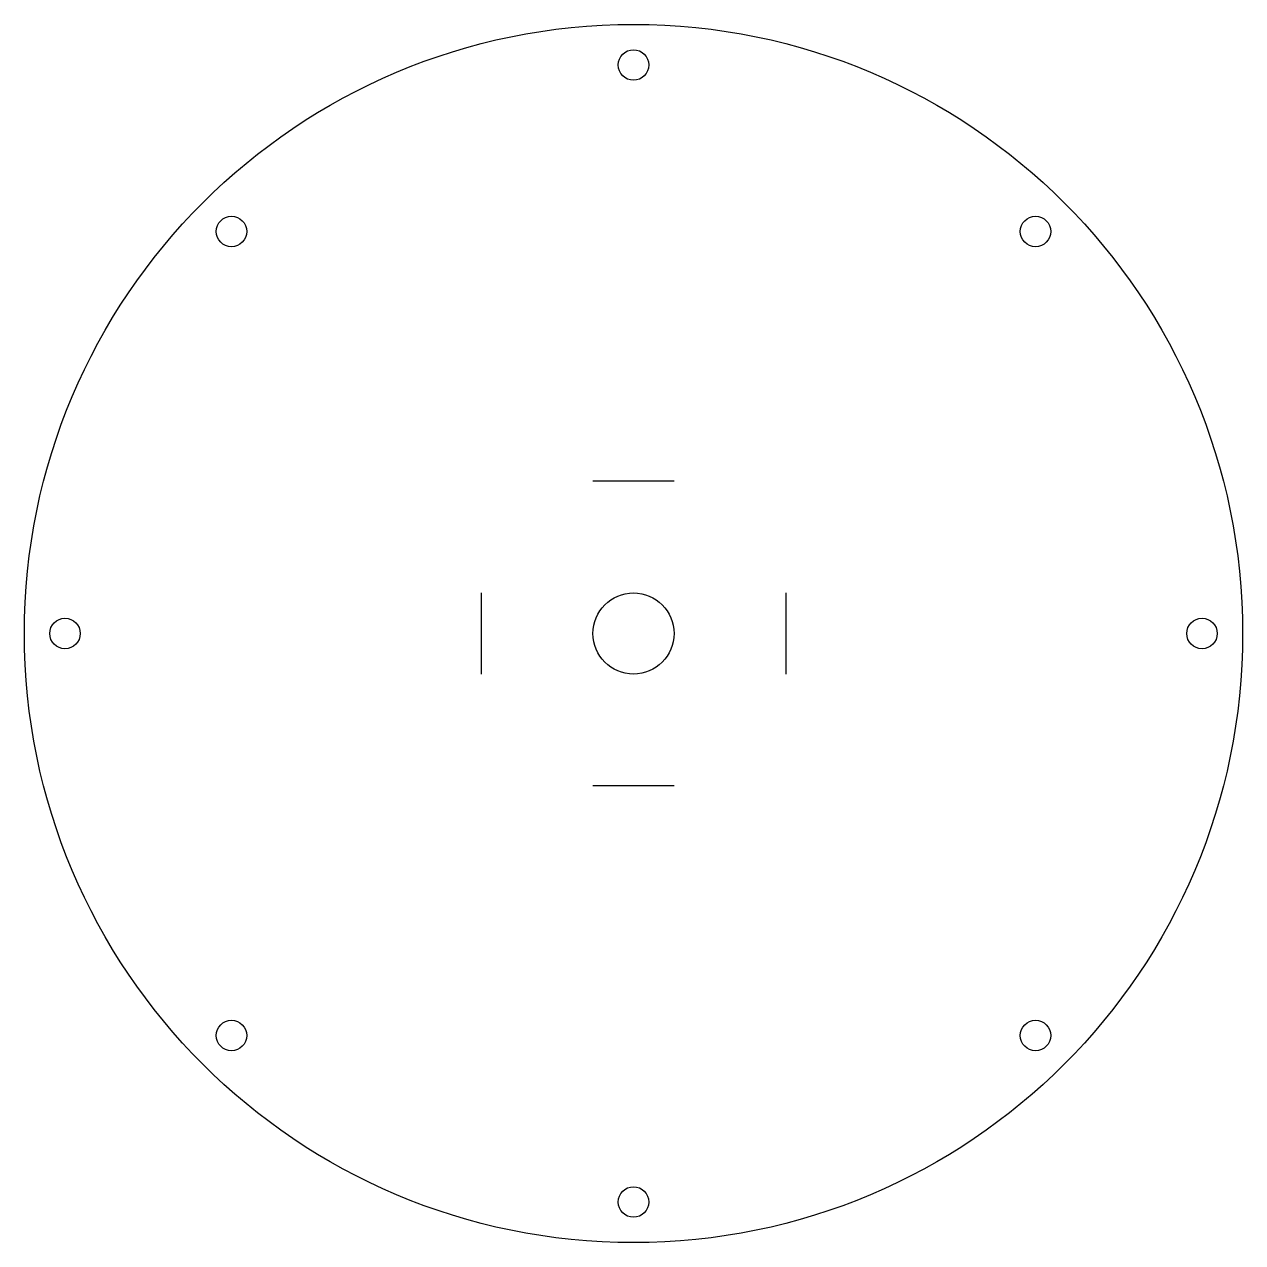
# Model space of a CAD drawing. Header units: millimetres. Extents: x 0 to 120, y 0 to 120.
import ezdxf

# ---------------------------------------------------------------- set-up
doc = ezdxf.new("R2010")
doc.units = ezdxf.units.MM

msp = doc.modelspace()

# ---------------------------------------------------------------- linework, layer by layer
for p, q in [((64, 75), (56, 75)), ((45, 64), (45, 56)), ((75, 64), (75, 56)), ((64, 45), (56, 45))]:
    msp.add_line(p, q)
for centre, radius in [((60, 60), 60), ((60, 116), 1.5), ((20.4, 99.6), 1.5), ((99.6, 99.6), 1.5), ((60, 60), 4), ((4, 60), 1.5), ((116, 60), 1.5), ((20.4, 20.4), 1.5), ((99.6, 20.4), 1.5), ((60, 4), 1.5)]:
    msp.add_circle(centre, radius)

doc.saveas('drawing.dxf')
